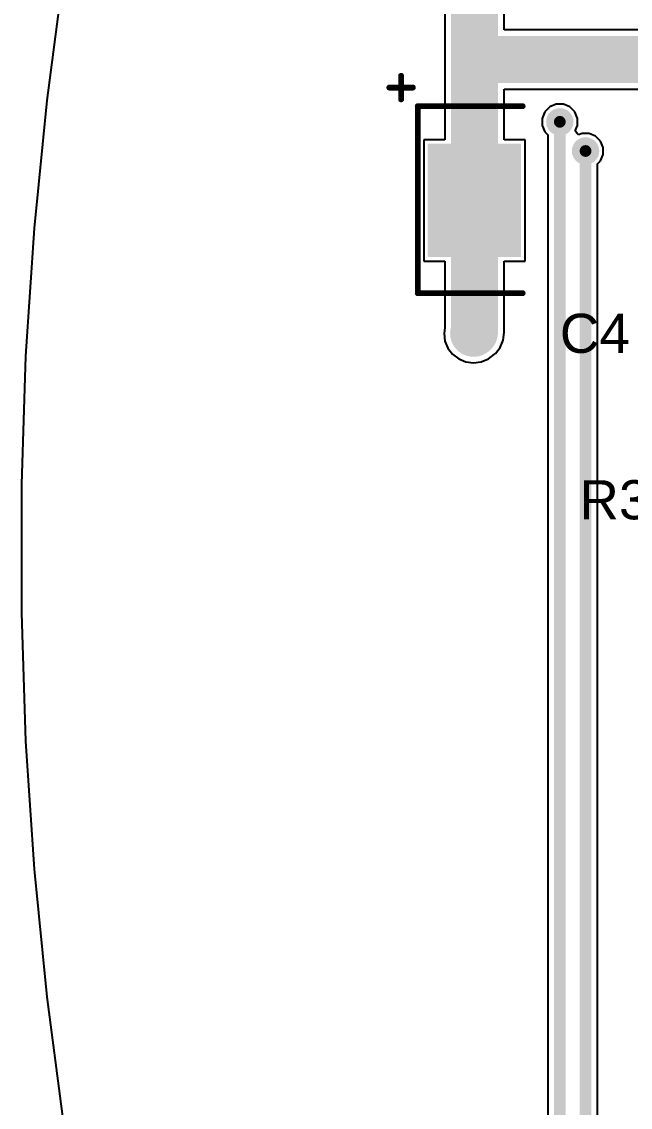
# Model space of a CAD drawing. Header units: millimetres. Extents: x 100 to 300, y 101 to 245.
# Drawn here: x 100.27 to 115.8, y 185.74 to 213.46 of the extents above; entities that cross this region are included whole.
import ezdxf

# ---------------------------------------------------------------- set-up
doc = ezdxf.new("R2010")
doc.units = ezdxf.units.MM
for name, color, linetype in [('BottomSolder', 6, 'Continuous'), ('TopLayer', 1, 'Continuous'), ('TopOverlay', 2, 'Continuous'), ('TopPaste', 8, 'Continuous'), ('TopSolder', 216, 'Continuous'), ('ViaHoleLayer', 16, 'Continuous')]:
    doc.layers.add(name, color=color, linetype=linetype)
doc.styles.add('Arial', font='', dxfattribs={"height": 0.2})
doc.styles.get('Arial').set_extended_font_data('Arial')

# ---------------------------------------------------------------- blocks, each defined once
blk = doc.blocks.new('CAP_TANT_D_193')
at = {"layer": 'TopLayer'}
for points in [[(-4.323, 1.391), (-2.037, 1.391), (-2.037, -1.403), (-4.323, -1.403)], [(2.077, 1.391), (4.363, 1.391), (4.363, -1.403), (2.077, -1.403)]]:
    blk.add_hatch(color=1, dxfattribs=at).paths.add_polyline_path(points)
at = {"layer": 'TopPaste'}
for points in [[(-4.323, 1.391), (-2.037, 1.391), (-2.037, -1.403), (-4.323, -1.403)], [(2.077, 1.391), (4.363, 1.391), (4.363, -1.403), (2.077, -1.403)]]:
    blk.add_hatch(color=8, dxfattribs=at).paths.add_polyline_path(points)
at = {"layer": 'TopSolder'}
for points in [[(-4.373, 1.441), (-1.987, 1.441), (-1.987, -1.453), (-4.373, -1.453)], [(2.027, 1.441), (4.413, 1.441), (4.413, -1.453), (2.027, -1.453)]]:
    blk.add_hatch(color=216, dxfattribs=at).paths.add_polyline_path(points)
at = {"layer": 'TopOverlay', "const_width": 0.15}
for points in [[(-5.05, 2.575), (-5.05, 3.175)], [(-5.35, 2.875), (-4.75, 2.875)], [(-4.625, -2.375), (-4.625, 2.4)], [(-4.625, 2.4), (-1.95, 2.4)], [(1.975, 2.4), (4.675, 2.4)], [(4.675, -2.375), (4.675, 2.4)], [(-4.625, -2.375), (-1.95, -2.375)], [(1.975, -2.375), (4.675, -2.375)]]:
    blk.add_lwpolyline(points, dxfattribs=at)
at = {"layer": 'TopOverlay', "const_width": 0.075}
for points in [[(-5.088, 3.175, 1), (-5.012, 3.175, 1)], [(-5.388, 2.875, 1), (-5.313, 2.875, 1)], [(-4.788, 2.875, 1), (-4.713, 2.875, 1)], [(-5.088, 2.575, 1), (-5.012, 2.575, 1)], [(-4.663, 2.4, 1), (-4.588, 2.4, 1)], [(-4.663, 2.4, 1), (-4.588, 2.4, 1)], [(-1.987, 2.4, 1), (-1.912, 2.4, 1)], [(1.937, 2.4, 1), (2.013, 2.4, 1)], [(4.638, 2.4, 1), (4.713, 2.4, 1)], [(4.638, 2.4, 1), (4.713, 2.4, 1)], [(-4.663, -2.375, 1), (-4.588, -2.375, 1)], [(-4.663, -2.375, 1), (-4.588, -2.375, 1)], [(-1.987, -2.375, 1), (-1.912, -2.375, 1)], [(1.937, -2.375, 1), (2.013, -2.375, 1)], [(4.638, -2.375, 1), (4.713, -2.375, 1)], [(4.638, -2.375, 1), (4.713, -2.375, 1)]]:
    blk.add_lwpolyline(points, format="xyb", close=True, dxfattribs=at)

msp = doc.modelspace()

# ---------------------------------------------------------------- hatches: boundary and pattern name
at = {"layer": 'BottomSolder'}
h = msp.add_hatch(color=6, dxfattribs=at)
edge = h.paths.add_edge_path()
edge.add_arc((114, 210.9), 0.35, 0, 360)
h = msp.add_hatch(color=6, dxfattribs=at)
edge = h.paths.add_edge_path()
edge.add_arc((114.656, 210.156), 0.35, 0, 360)
h = msp.add_hatch(color=6, dxfattribs=at)
edge = h.paths.add_edge_path()
edge.add_arc((111.8, 205.5), 0.45, 0, 360)
at = {"layer": 'TopLayer'}
h = msp.add_hatch(color=1, dxfattribs=at)
edge = h.paths.add_edge_path()
edge.add_arc((114, 210.9), 0.3, 0, 360)
h = msp.add_hatch(color=1, dxfattribs=at)
edge = h.paths.add_edge_path()
edge.add_arc((114.656, 210.156), 0.3, 0, 360)
h = msp.add_hatch(color=1, dxfattribs=at)
edge = h.paths.add_edge_path()
edge.add_arc((111.8, 205.5), 0.4, 0, 360)
at = {"layer": 'TopSolder'}
h = msp.add_hatch(color=216, dxfattribs=at)
edge = h.paths.add_edge_path()
edge.add_arc((114, 210.9), 0.35, 0, 360)
h = msp.add_hatch(color=216, dxfattribs=at)
edge = h.paths.add_edge_path()
edge.add_arc((114.656, 210.156), 0.35, 0, 360)
h = msp.add_hatch(color=216, dxfattribs=at)
edge = h.paths.add_edge_path()
edge.add_arc((111.8, 205.5), 0.45, 0, 360)
at = {"layer": 'ViaHoleLayer'}
h = msp.add_hatch(color=16, dxfattribs=at)
edge = h.paths.add_edge_path()
edge.add_arc((114, 210.9), 0.15, 0, 360)
h = msp.add_hatch(color=16, dxfattribs=at)
edge = h.paths.add_edge_path()
edge.add_arc((114.656, 210.156), 0.15, 0, 360)
h = msp.add_hatch(color=16, dxfattribs=at)
edge = h.paths.add_edge_path()
edge.add_arc((111.8, 205.5), 0.25, 0, 360)

# ---------------------------------------------------------------- linework, layer by layer
at = {"layer": 'TopLayer'}
for p, q in [((111.063, 218.508), (111.063, 212.494)), ((112.576, 213.25), (112.576, 218.194)), ((100.914, 211.445), (101.343, 214.694)), ((119.521, 213.25), (112.576, 213.25)), ((111.063, 212.494), (111.063, 210.441)), ((112.576, 210.441), (112.576, 211.738)), ((112.576, 211.738), (119.669, 211.738)), ((100.591, 208.184), (100.914, 211.445)), ((113.745, 211.281), (113.619, 211.155)), ((113.91, 211.35), (113.745, 211.281)), ((114.09, 211.35), (113.91, 211.35)), ((114.255, 211.281), (114.09, 211.35)), ((114.381, 211.155), (114.255, 211.281)), ((113.619, 211.155), (113.55, 210.99)), ((113.55, 210.99), (113.55, 210.81)), ((114.45, 210.99), (114.381, 211.155)), ((114.45, 210.81), (114.45, 210.99)), ((113.55, 210.81), (113.619, 210.645)), ((114.392, 210.671), (114.45, 210.81)), ((111.063, 210.441), (110.527, 210.441)), ((110.527, 210.441), (110.527, 207.347)), ((113.113, 210.441), (112.576, 210.441)), ((113.113, 207.347), (113.113, 210.441)), ((113.619, 210.645), (113.694, 210.569)), ((113.694, 210.569), (113.694, 184.564)), ((114.449, 210.592), (114.392, 210.671)), ((114.477, 210.569), (114.449, 210.592)), ((114.567, 210.606), (114.477, 210.569)), ((114.746, 210.606), (114.567, 210.606)), ((114.911, 210.538), (114.746, 210.606)), ((115.038, 210.411), (114.911, 210.538)), ((115.106, 210.246), (115.038, 210.411)), ((115.106, 210.067), (115.106, 210.246)), ((114.962, 209.826), (115.038, 209.901)), ((115.038, 209.901), (115.106, 210.067)), ((114.962, 184.671), (114.962, 209.826)), ((100.376, 204.914), (100.591, 208.184)), ((110.527, 207.347), (111.063, 207.347)), ((111.063, 207.347), (111.063, 205.65)), ((112.576, 205.52), (112.576, 207.347)), ((112.576, 207.347), (113.113, 207.347)), ((111.063, 205.65), (111.044, 205.5)), ((111.044, 205.5), (111.069, 205.304)), ((112.55, 205.324), (112.576, 205.52)), ((111.069, 205.304), (111.145, 205.122)), ((112.355, 204.985), (112.475, 205.142)), ((112.475, 205.142), (112.55, 205.324)), ((100.268, 201.639), (100.376, 204.914)), ((111.145, 205.122), (111.265, 204.965)), ((111.265, 204.965), (111.422, 204.845)), ((112.178, 204.845), (112.335, 204.965)), ((112.335, 204.965), (112.355, 204.985)), ((111.422, 204.845), (111.604, 204.769)), ((111.604, 204.769), (111.8, 204.744)), ((111.8, 204.744), (111.996, 204.769)), ((111.996, 204.769), (112.178, 204.845)), ((100.268, 198.361), (100.268, 201.639)), ((100.376, 195.086), (100.268, 198.361)), ((100.591, 191.816), (100.376, 195.086)), ((100.914, 188.555), (100.591, 191.816)), ((101.343, 185.306), (100.914, 188.555))]:
    msp.add_line(p, q, dxfattribs=at)
for points, const_width in [([(111.82, 212.494), (111.82, 218.508)], 1.2), ([(111.82, 205.52), (111.82, 212.494)], 1.2), ([(111.82, 212.494), (120.263, 212.494)], 1.2), ([(114, 184.564), (114, 210.9)], 0.3), ([(114.656, 184.544), (114.656, 210.156)], 0.3), ([(111.8, 205.5), (111.82, 205.52)], 1.2)]:
    msp.add_lwpolyline(points, dxfattribs=dict(at, const_width=const_width))
for points, const_width in [([(111.52, 212.494, 1), (112.12, 212.494, 1)], 0.6), ([(111.52, 212.494, 1), (112.12, 212.494, 1)], 0.6), ([(111.52, 212.494, 1), (112.12, 212.494, 1)], 0.6), ([(113.925, 210.9, 1), (114.075, 210.9, 1)], 0.15), ([(114.581, 210.156, 1), (114.731, 210.156, 1)], 0.15), ([(111.5, 205.5, 1), (112.1, 205.5, 1)], 0.6), ([(111.52, 205.52, 1), (112.12, 205.52, 1)], 0.6), ([(111.52, 205.52, 1), (112.12, 205.52, 1)], 0.6)]:
    msp.add_lwpolyline(points, format="xyb", close=True, dxfattribs=dict(at, const_width=const_width))

# ---------------------------------------------------------------- block references
msp.add_blockref('CAP_TANT_D_193', (115, 208.9))

# ---------------------------------------------------------------- texts
at = {"layer": 'TopOverlay', "style": 'Arial'}
for s, p in [('C4', (114, 205)), ('R34', (114.5, 200.75))]:
    msp.add_text(s, height=1, dxfattribs=at).set_placement(p)

doc.saveas('drawing.dxf')
